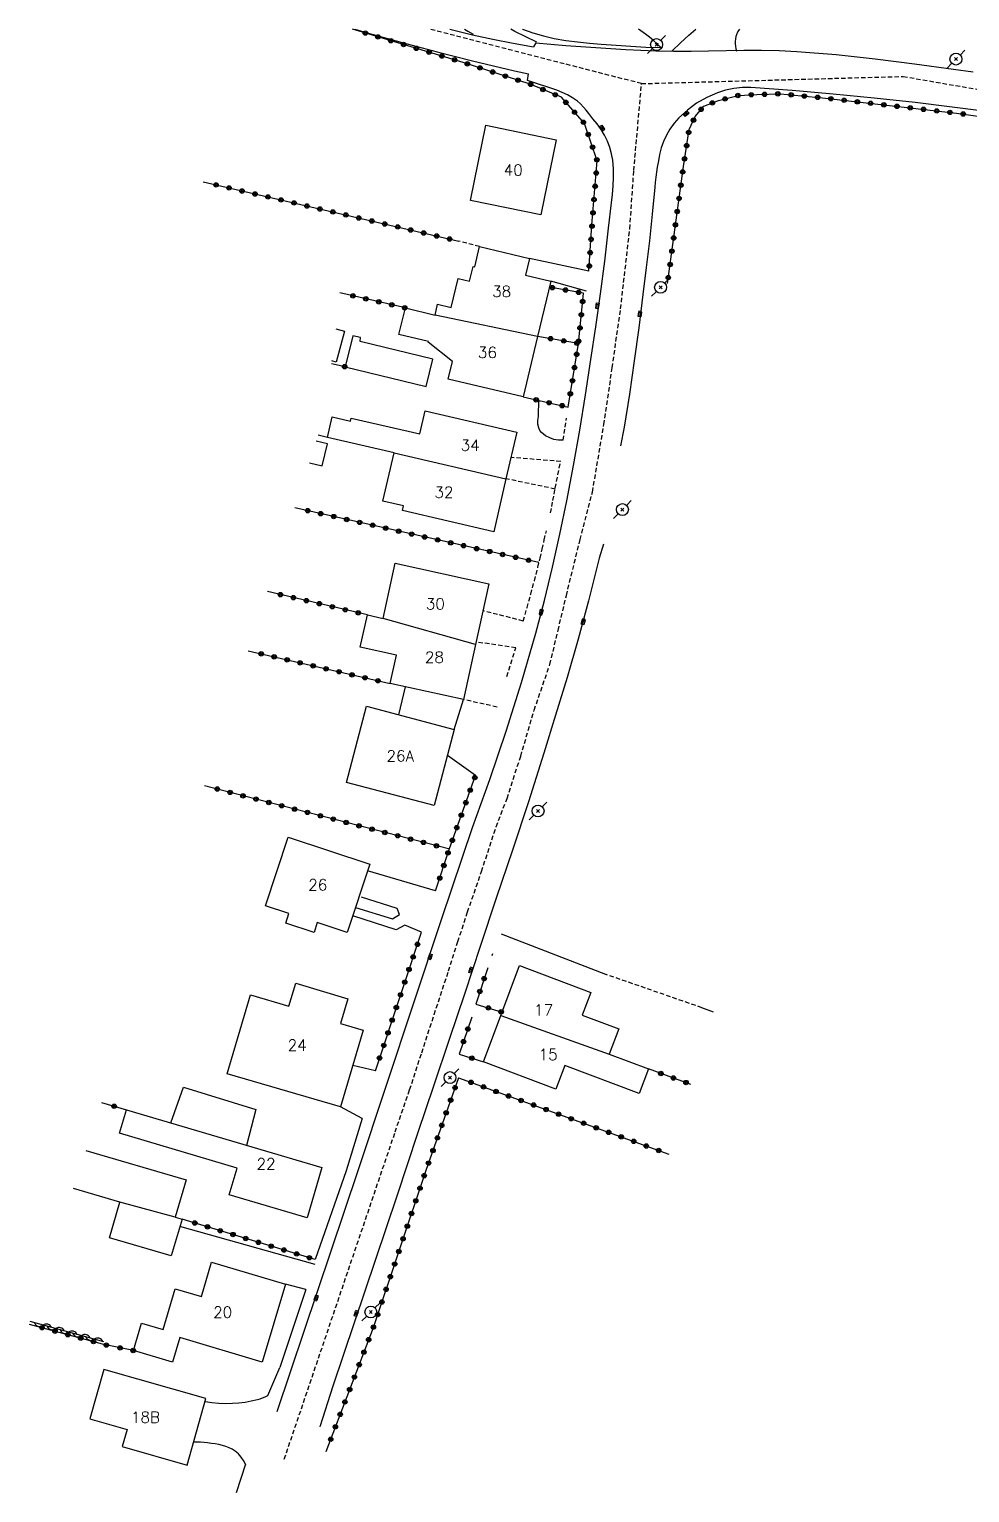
# Model space of a CAD drawing. Header units: millimetres. Extents: x 164000 to 165000, y 151998 to 153000.
# Drawn here: x 164137.1 to 164243, y 152835.3 to 153000 of the extents above; entities that cross this region are included whole.
import ezdxf
from ezdxf.enums import TextEntityAlignment as Align

# ---------------------------------------------------------------- set-up
doc = ezdxf.new("R2010")
doc.units = ezdxf.units.MM
doc.linetypes.add('DASHED', pattern=[0.75, 0.5, -0.25])
doc.layers.get('0').update_dxf_attribs({"linetype": 'CONTINUOUS'})
for name, color, linetype in [('W0001', 6, 'DASHED'), ('W0008', 7, 'CONTINUOUS'), ('W0014', 7, 'CONTINUOUS'), ('W0017', 7, 'CONTINUOUS'), ('W0071', 7, 'CONTINUOUS'), ('W0101', 7, 'CONTINUOUS'), ('W0104', 1, 'CONTINUOUS'), ('W0112', 1, 'DASHED'), ('W0211', 2, 'CONTINUOUS'), ('W0214', 2, 'CONTINUOUS'), ('W0310', 3, 'CONTINUOUS'), ('W0323', 7, 'CONTINUOUS'), ('W0401', 7, 'CONTINUOUS'), ('W0473', 7, 'CONTINUOUS'), ('W0991', 7, 'CONTINUOUS'), ('W1102', 7, 'CONTINUOUS')]:
    doc.layers.add(name, color=color, linetype=linetype)
doc.styles.get("Standard").update_dxf_attribs({"font": 'romans.shx', "width": 0.85})

# ---------------------------------------------------------------- blocks, each defined once
blk = doc.blocks.new('T473')
for p, q in [((-0.166667, 0.166667), (0.166667, -0.166667)), ((-0.166667, -0.166667), (0.166667, 0.166667)), ((0.500001, 0.500001), (1.000002, 1.000002)), ((-1.000002, -1.000002), (-0.500001, -0.500001))]:
    blk.add_line(p, q)
blk.add_ellipse((0, 0), major_axis=(0.471405, 0.471405), ratio=1, start_param=5.4977871438, end_param=11.780972451)
blk = doc.blocks.new('T401')
for p, q in [((-0.3, 0.3), (0, 0.3)), ((-0.3, -0.25), (-0.3, 0.3)), ((-0.3, 0.15), (0, 0.15)), ((-0.3, 0), (0, 0)), ((0, 0.3), (0, -0.25)), ((-0.3, -0.15), (0, -0.15)), ((-0.3, -0.25), (-0.3, -0.3)), ((-0.3, -0.3), (0, -0.3)), ((0, -0.3), (0, -0.25))]:
    blk.add_line(p, q)
blk = doc.blocks.new('t323o')
at = {"color": 0, "linetype": 'Continuous'}
for radius in [0.25, 0.15]:
    blk.add_circle((0, 0), radius, dxfattribs=at)
blk = doc.blocks.new('t310o')
at = {"color": 0, "linetype": 'Continuous'}
for centre, start, end in [((-0.5, 0.38), 216.8699, 323.1304), ((0.5, -0.37), 36.8699, 143.1303)]:
    blk.add_arc(centre, 0.625, start, end, dxfattribs=at)

msp = doc.modelspace()

# ---------------------------------------------------------------- linework, layer by layer
at = {"layer": 'W0001'}
for points in [[(164206.02, 152993.88), (164182.16, 153000)], [(164206.02, 152993.88), (164235.49, 152994.69), (164255.12, 152991.3), (164314.52, 152983.03), (164365.83, 152976.32), (164376.26, 152982.45), (164383.52, 152996.13), (164385.28, 153000)], [(164165.78, 152839.05), (164178.27, 152875.88), (164179.9, 152880.62), (164181.26, 152884.79), (164182.67, 152889.1), (164184.28, 152894), (164185.34, 152897.31), (164186.42, 152900.65), (164188, 152905.21), (164189.64, 152910.23), (164190.88, 152913.43), (164192.41, 152918.18), (164193.93, 152923.37), (164195.7, 152928.51), (164196.62, 152932.34), (164197.55, 152936.26), (164199.1, 152942.55), (164200.49, 152947.91), (164201.78, 152955.5), (164202.72, 152961.9), (164203.66, 152968.53), (164204.7, 152977.54), (164205.15, 152984.09), (164206.02, 152993.88)]]:
    msp.add_lwpolyline(points, dxfattribs=at)
at = {"layer": 'W0008'}
for points in [[(164173.71, 153000), (164175.1, 152999.61), (164179.04, 152998.52), (164183, 152997.47), (164186.97, 152996.45), (164188.54, 152996.06), (164190.12, 152995.69), (164191.7, 152995.34), (164193.28, 152994.99)], [(164184.43, 153000), (164184.71, 152999.93), (164186.99, 152999.39), (164189.27, 152998.9), (164191.56, 152998.45), (164193.87, 152998.04)], [(164209.46, 152997.58), (164210.4, 152998.47), (164211.36, 152999.34), (164212.12, 153000)], [(164217.04, 153000), (164216.87, 152999.74), (164216.74, 152999.48), (164216.66, 152999.2), (164216.6, 152998.91), (164216.57, 152998.63), (164216.57, 152998.35), (164216.59, 152998.08), (164216.64, 152997.81), (164216.71, 152997.55)], [(164194.13, 152998.49), (164193.87, 152998.04)], [(164194.13, 152998.49), (164197.5, 152998.19), (164200.88, 152997.94), (164204.25, 152997.74), (164207.63, 152997.59), (164209.62, 152997.55), (164211.6, 152997.54), (164213.58, 152997.56), (164215.56, 152997.6), (164217.55, 152997.63), (164219.53, 152997.63), (164221.52, 152997.6), (164223.5, 152997.51), (164227.93, 152997.17), (164232.35, 152996.68), (164236.76, 152996.11), (164241.17, 152995.52), (164243.39, 152995.22)], [(164196.47, 152993.16), (164193.18, 152994.22), (164193.28, 152994.99)], [(164186.97, 152910.15), (164188.93, 152915.56), (164190.77, 152921.01), (164192.49, 152926.49), (164194.1, 152932.01), (164195.09, 152935.71), (164195.99, 152939.44), (164196.82, 152943.17), (164197.61, 152946.92), (164198.37, 152950.89), (164199.06, 152954.86), (164199.7, 152958.85), (164200.31, 152962.84), (164200.87, 152966.52), (164201.4, 152970.21), (164201.89, 152973.91), (164202.3, 152977.62), (164202.41, 152978.56), (164202.53, 152979.51), (164202.65, 152980.46), (164202.76, 152981.41), (164202.84, 152982.36), (164202.88, 152983.33), (164202.87, 152984.29), (164202.78, 152985.26), (164202.64, 152985.99), (164202.44, 152986.7), (164202.17, 152987.4), (164201.85, 152988.07), (164201.47, 152988.72), (164201.02, 152989.34), (164200.55, 152989.93), (164200.07, 152990.51), (164199.78, 152990.88), (164199.48, 152991.25), (164199.16, 152991.6), (164198.8, 152991.91), (164198.25, 152992.29), (164197.67, 152992.62), (164197.07, 152992.9), (164196.47, 152993.16)], [(164218.35, 152993.43), (164217.39, 152993.43), (164216.42, 152993.34), (164215.48, 152993.14), (164214.56, 152992.84), (164213.37, 152992.32), (164212.23, 152991.67), (164211.18, 152990.9), (164210.21, 152990.03), (164209.68, 152989.43), (164209.22, 152988.77), (164208.82, 152988.07), (164208.48, 152987.35), (164208.23, 152986.65), (164208.05, 152985.92), (164207.92, 152985.19), (164207.79, 152984.46), (164207.7, 152983.9), (164207.63, 152983.34), (164207.57, 152982.77), (164207.53, 152982.21)], [(164244.56, 152990.79), (164236.84, 152991.76), (164232.23, 152992.26), (164227.61, 152992.7), (164222.98, 152993.09), (164218.35, 152993.43)], [(164207.53, 152982.21), (164207.22, 152979.19), (164206.9, 152976.18), (164206.55, 152973.17), (164206.17, 152970.16), (164205.7, 152966.41), (164205.2, 152962.67), (164204.66, 152958.93), (164204.05, 152955.2), (164203.64, 152953.11)], [(164201.75, 152942.05), (164201.26, 152940.46), (164200.05, 152935.67), (164198.9, 152931.35), (164197.65, 152927.05), (164196.34, 152922.78), (164195.01, 152918.51), (164193.27, 152913.05), (164191.47, 152907.61), (164189.66, 152902.19), (164187.84, 152896.75), (164186.1, 152891.51), (164184.35, 152886.27), (164182.59, 152881.03), (164180.84, 152875.8), (164178.45, 152868.66), (164176.05, 152861.52), (164173.66, 152854.39), (164171.26, 152847.25), (164169.79, 152842.68), (164169.79, 152842.68), (164169.79, 152842.68)], [(164164.96, 152844.43), (164164.96, 152844.43), (164174.1, 152871.55), (164183.52, 152899.91), (164186.97, 152910.15)]]:
    msp.add_lwpolyline(points, dxfattribs=at)
at = {"layer": 'W0014'}
for points in [[(164174.55, 152877.41), (164172.75, 152871.5)], [(164172.75, 152871.5), (164169.25, 152861.52)], [(164168.19, 152858.15), (164165.27, 152849.35)], [(164163.91, 152846.22), (164165.27, 152849.35)], [(164161.42, 152838.47), (164160.37, 152835.27)]]:
    msp.add_lwpolyline(points, dxfattribs=at)
at = {"layer": 'W0017'}
for points in [[(164200.1, 152972.76), (164193.39, 152974.21)], [(164199.83, 152970.51), (164195.79, 152971.66)], [(164197.18, 152953.74), (164196.67, 152953.75), (164196.16, 152953.84), (164195.68, 152954.01), (164195.22, 152954.24), (164194.98, 152954.41), (164194.76, 152954.62), (164194.58, 152954.85), (164194.45, 152955.12), (164194.35, 152955.54), (164194.35, 152955.98), (164194.4, 152956.41), (164194.42, 152956.82), (164194.43, 152957.17), (164194.44, 152957.52), (164194.46, 152957.87), (164194.48, 152958.22)], [(164187.31, 152915.99), (164184.15, 152918.25)], [(164182.83, 152903.02), (164175.17, 152905.27)], [(164173.82, 152901.16), (164177.97, 152899.88), (164178.74, 152900.36), (164178.51, 152901.03), (164174.47, 152902.3)], [(164181.24, 152898.37), (164179.35, 152899.14), (164178.4, 152898.64), (164173.5, 152900.2)], [(164202.01, 152893.6), (164190.23, 152898.13)], [(164176.04, 152882.77), (164173.49, 152883.37)], [(164174.55, 152877.41), (164172.11, 152878.69)], [(164169.27, 152860.97), (164154.01, 152865.22)], [(164168.19, 152858.15), (164165.91, 152858.76)], [(164156.86, 152845.53), (164157.63, 152845.42), (164158.41, 152845.35), (164159.18, 152845.33), (164159.96, 152845.34), (164160.66, 152845.39), (164161.37, 152845.48), (164162.06, 152845.6), (164162.75, 152845.77), (164163.05, 152845.85), (164163.34, 152845.96), (164163.63, 152846.08), (164163.91, 152846.22)], [(164161.42, 152838.47), (164161.2, 152838.89), (164160.93, 152839.28), (164160.61, 152839.64), (164160.25, 152839.96), (164159.92, 152840.17), (164159.56, 152840.34), (164159.19, 152840.47), (164158.82, 152840.59), (164158.41, 152840.7), (164157.99, 152840.78), (164157.57, 152840.83), (164157.15, 152840.88), (164156.75, 152840.92), (164156.36, 152840.95), (164155.96, 152840.97), (164155.57, 152840.98)]]:
    msp.add_lwpolyline(points, dxfattribs=at)
at = {"layer": 'W0071'}
for points in [[(164186.09, 153000), (164186.46, 152999.8), (164187.07, 152999.45)], [(164194.21, 152998.55), (164192.98, 152999.15), (164191.75, 152999.76), (164191.28, 153000)]]:
    msp.add_lwpolyline(points, dxfattribs=at)
at = {"layer": 'W0101'}
for points in [[(164186.74, 152980.74), (164188.47, 152989.19), (164196.4, 152987.57), (164194.67, 152979.12), (164186.74, 152980.74)], [(164184.93, 152921.19), (164182.67, 152912.62), (164172.77, 152915.22), (164175.03, 152923.79), (164184.93, 152921.19)], [(164172.88, 152898.33), (164169.5, 152899.44), (164169.14, 152898.33), (164165.94, 152899.39), (164166.29, 152900.46), (164163.65, 152901.33), (164166.21, 152909.07), (164175.42, 152906.02), (164172.88, 152898.33)], [(164159.36, 152882.44), (164161.97, 152891.31), (164166.31, 152890.03), (164167.07, 152892.61), (164172.94, 152890.88), (164172.11, 152888.07), (164174.65, 152887.32), (164172.11, 152878.69), (164159.36, 152882.44)], [(164159.59, 152868.81), (164160.48, 152871.82), (164147.23, 152875.73), (164148.01, 152878.36), (164170.01, 152871.87), (164168.35, 152866.23), (164159.59, 152868.81)], [(164154.02, 152852.74), (164153.2, 152849.96), (164148.79, 152851.27), (164149.71, 152854.35), (164152.13, 152853.63), (164153.5, 152858.24), (164156.44, 152857.37), (164157.59, 152861.23), (164165.91, 152858.76), (164163.3, 152849.98), (164154.02, 152852.74)], [(164156.96, 152845.88), (164145.46, 152849.16), (164143.86, 152843.57), (164148.07, 152842.37), (164147.53, 152840.47), (164154.83, 152838.39), (164156.96, 152845.88)]]:
    msp.add_lwpolyline(points, close=True, dxfattribs=at)
for points in [[(164182.76, 152967.83), (164183.04, 152969.04), (164184.57, 152968.68), (164185.35, 152971.95), (164186.65, 152971.64), (164187.05, 152973.29), (164187.24, 152973.25), (164187.78, 152975.55), (164193.39, 152974.21), (164192.95, 152972.34), (164195.79, 152971.66), (164194.31, 152965.42)], [(164184.24, 152960.63), (164184.71, 152962.6), (164182, 152964.78), (164182.01, 152964.84), (164178.7, 152965.63), (164179.42, 152968.63), (164182.76, 152967.83)], [(164194.31, 152965.42), (164192.69, 152958.62), (164184.24, 152960.63)], [(164178.14, 152952.32), (164170.65, 152954.06), (164171.18, 152956.36), (164173.23, 152955.89), (164173.31, 152956.24), (164181.05, 152954.45), (164181.65, 152957.05), (164191.97, 152954.66), (164190.75, 152949.4)], [(164179.08, 152945.83), (164179.2, 152946.35), (164176.88, 152946.88), (164178.14, 152952.32)], [(164190.75, 152949.4), (164189.37, 152943.44), (164179.08, 152945.83)], [(164176.92, 152933.69), (164178.28, 152939.89), (164188.81, 152937.58), (164187.31, 152930.74)], [(164177.72, 152926.35), (164178.42, 152929.53), (164174.34, 152930.43), (164175.14, 152934.08), (164176.92, 152933.69)], [(164187.31, 152930.74), (164185.95, 152924.55), (164177.72, 152926.35)], [(164190.18, 152888.99), (164192.29, 152894.6), (164200.3, 152891.59)], [(164200.3, 152891.59), (164199.34, 152889.04), (164203.45, 152887.49), (164202.38, 152884.63)], [(164202.38, 152884.63), (164206.79, 152882.97), (164205.76, 152880.22), (164197.38, 152883.37), (164196.37, 152880.7), (164188.22, 152883.76), (164190.18, 152888.99)]]:
    msp.add_lwpolyline(points, dxfattribs=at)
at = {"layer": 'W0104'}
for points in [[(164171.57, 152966.29), (164172.58, 152966.02), (164171.62, 152962.54), (164171.15, 152962.67)], [(164168.61, 152951.21), (164170.04, 152950.87), (164170.63, 152953.34)], [(164170.63, 152953.34), (164169.39, 152953.63)], [(164179.41, 152925.98), (164178.64, 152922.84)], [(164184.93, 152921.19), (164185.95, 152924.55)], [(164152.99, 152876.89), (164154.42, 152880.92), (164162.56, 152878.4), (164161.53, 152874.37)], [(164143.41, 152873.78), (164154.72, 152870.48), (164153.5, 152866.29), (164154.26, 152866.07), (164153.05, 152861.94), (164146.08, 152863.98), (164147.24, 152867.98), (164142.02, 152869.5)], [(164153.5, 152866.29), (164147.24, 152867.98)]]:
    msp.add_lwpolyline(points, dxfattribs=at)
msp.add_lwpolyline([(164182.5, 152962.86), (164174.34, 152964.86), (164174.37, 152965.3), (164173.49, 152965.51), (164172.64, 152962.01), (164181.75, 152959.79), (164182.5, 152962.86)], close=True, dxfattribs=at)
at = {"layer": 'W0112'}
for points in [[(164187.78, 152975.55), (164185.43, 152976.16)], [(164197.18, 152953.74), (164197.55, 152956.21)], [(164196.92, 152951.35), (164191.3, 152951.8)], [(164195.78, 152945.57), (164195.9, 152946.27), (164196.04, 152946.96), (164196.17, 152947.66), (164196.31, 152948.35), (164196.46, 152949.1), (164196.61, 152949.85), (164196.76, 152950.6), (164196.92, 152951.35)], [(164196.29, 152948.25), (164190.75, 152949.4)], [(164192.7, 152933.39), (164193.13, 152934.9), (164193.55, 152936.41), (164193.95, 152937.92), (164194.34, 152939.44), (164194.6, 152940.46), (164194.84, 152941.49), (164195.07, 152942.52), (164195.3, 152943.55)], [(164192.7, 152933.39), (164188.15, 152934.55)], [(164190.84, 152927.16), (164191.85, 152930.37), (164187.37, 152931.03)], [(164189.75, 152923.71), (164185.95, 152924.55)], [(164212.83, 152889.86), (164202.04, 152893.6)]]:
    msp.add_lwpolyline(points, dxfattribs=at)
at = {"layer": 'W0211'}
msp.add_lwpolyline([(164208.19, 152997.94), (164207.79, 152998.35), (164207.37, 152998.74), (164206.93, 152999.1), (164206.47, 152999.45), (164205.66, 153000)], dxfattribs=at)
at = {"layer": 'W0214'}
msp.add_lwpolyline([(164192.62, 153000), (164192.63, 153000), (164193.79, 152999.6), (164194.98, 152999.26), (164196.17, 152998.97), (164197.49, 152998.74), (164198.82, 152998.57), (164200.15, 152998.45), (164201.48, 152998.33), (164203.15, 152998.2), (164204.83, 152998.09), (164206.51, 152998), (164208.19, 152997.94)], dxfattribs=at)
at = {"layer": 'W0310'}
msp.add_lwpolyline([(164145.45, 152852.26), (164137.15, 152854.53)], dxfattribs=at)
at = {"layer": 'W0323'}
for points in [[(164200.1, 152972.76), (164200.44, 152977.99), (164201.03, 152985.2), (164199.6, 152989.39), (164197, 152992.34), (164193.47, 152993.82), (164185.93, 152996.27), (164173.47, 153000)], [(164208.94, 152971.4), (164210.74, 152984.57), (164211.37, 152988.7), (164212.06, 152990.19), (164213.02, 152991.33), (164214.69, 152991.97), (164216.89, 152992.55), (164219.02, 152992.66), (164221.67, 152992.74), (164226.39, 152992.29), (164241.49, 152990.56), (164260.35, 152987.94), (164284.3, 152984.17), (164300.57, 152982.1), (164315.9, 152980.06)], [(164156.64, 152982.82), (164185.43, 152976.16)], [(164179.42, 152968.63), (164172.05, 152970.34)], [(164197.77, 152957.48), (164198.91, 152964.64), (164199.49, 152970.29), (164195.63, 152970.98)], [(164198.91, 152964.64), (164194.31, 152965.42)], [(164172.64, 152962.01), (164171.11, 152962.35)], [(164192.69, 152958.62), (164197.77, 152957.48)], [(164170.65, 152954.06), (164169.61, 152954.3)], [(164194.47, 152939.97), (164166.96, 152946.14)], [(164175.14, 152934.08), (164163.89, 152936.7)], [(164161.72, 152930.03), (164177.72, 152926.35)], [(164182.83, 152903.02), (164184.34, 152907.68), (164187.31, 152915.99)], [(164184.29, 152907.74), (164156.78, 152914.85)], [(164176.04, 152882.77), (164179.12, 152892.03), (164181.24, 152898.37)], [(164189.25, 152895.93), (164189.17, 152895.69)], [(164188.69, 152894.34), (164187.34, 152890.28)], [(164186.91, 152888.8), (164185.48, 152884.63)], [(164187.34, 152890.28), (164190.32, 152889.36)], [(164214.14, 152889.38), (164212.83, 152889.86)], [(164185.48, 152884.63), (164188.22, 152883.76)], [(164211.58, 152881.24), (164206.79, 152882.97)], [(164185.4, 152881.98), (164181.74, 152871.55), (164175.8, 152853.83), (164170.47, 152839.89), (164170.47, 152839.89)], [(164185.4, 152881.98), (164209.1, 152873.38)], [(164145.18, 152879.2), (164148.01, 152878.36)], [(164169.25, 152861.52), (164154.26, 152866.07)], [(164137.05, 152854.24), (164145.82, 152851.87)], [(164148.79, 152851.27), (164145.82, 152851.87)]]:
    msp.add_lwpolyline(points, dxfattribs=at)
at = {"layer": 'W1102'}
for points in [[(164194.31, 152965.42), (164182.76, 152967.83)], [(164178.14, 152952.32), (164190.75, 152949.4)], [(164187.31, 152930.74), (164176.92, 152933.69)], [(164190.18, 152888.99), (164202.38, 152884.63)]]:
    msp.add_lwpolyline(points, dxfattribs=at)

# ---------------------------------------------------------------- block references
at = {"layer": 'W0310', "rotation": 164.7620334377532}
for p in [(164138.6, 152854.13), (164140.04, 152853.74), (164141.49, 152853.34), (164142.94, 152852.95), (164144.38, 152852.56)]:
    msp.add_blockref('t310o', p, dxfattribs=at)
at = {"layer": 'W0323'}
for p, rotation in [((164174.91, 152999.57), 163.3200843640816), ((164176.34, 152999.14), 163.3200843640816), ((164177.78, 152998.71), 163.3200843640816), ((164179.22, 152998.28), 163.3200843640816), ((164180.65, 152997.85), 163.3200843640816), ((164182.09, 152997.42), 163.3200843640816), ((164183.53, 152996.99), 163.3200843640816), ((164184.96, 152996.56), 163.3200843640816), ((164186.4, 152996.11), 162.0505975881056), ((164187.83, 152995.65), 162.0505975881056), ((164189.25, 152995.19), 162.0505975881056), ((164190.68, 152994.73), 162.0505975881056), ((164192.11, 152994.27), 162.0505975881056), ((164193.53, 152993.8), 157.1663487262939), ((164194.91, 152993.22), 157.1663487262939), ((164196.3, 152992.63), 157.1663487262939), ((164216.88, 152992.55), 14.84543333688358), ((164218.38, 152992.63), 2.862407918779484), ((164219.88, 152992.68), 1.718365338607933), ((164221.37, 152992.73), 1.718365338607933), ((164222.87, 152992.62), 354.5444737488724), ((164224.36, 152992.48), 354.5444737488724), ((164225.86, 152992.34), 354.5444737488724), ((164197.49, 152991.78), 131.4407323910431), ((164198.48, 152990.66), 131.4407323910431), ((164212.73, 152990.99), 50.06360311559421), ((164214, 152991.71), 20.85448940397353), ((164215.43, 152992.16), 14.84543333688358), ((164227.35, 152992.18), 353.4830388068061), ((164228.84, 152992.01), 353.4830388068061), ((164230.33, 152991.84), 353.4830388068061), ((164231.82, 152991.67), 353.4830388068061), ((164233.31, 152991.5), 353.4830388068061), ((164234.8, 152991.33), 353.4830388068061), ((164236.29, 152991.16), 353.4830388068061), ((164237.78, 152990.99), 353.4830388068061), ((164239.27, 152990.81), 353.4830388068061), ((164240.76, 152990.64), 353.4830388068061), ((164199.47, 152989.53), 131.4407323910431), ((164211.87, 152989.77), 65.09521759283025), ((164242.25, 152990.46), 352.0730750523182), ((164200.02, 152988.15), 108.8689918633803), ((164211.33, 152988.39), 81.25384085779042), ((164200.51, 152986.73), 108.8689918633803), ((164211.1, 152986.9), 81.25384085779042), ((164200.99, 152985.31), 108.8689918633803), ((164210.87, 152985.42), 81.25384085779042), ((164158.1, 152982.48), 346.975406007269), ((164200.8, 152982.33), 85.37584687352883), ((164200.92, 152983.82), 85.37584687352883), ((164210.45, 152982.45), 82.242750630865), ((164210.65, 152983.94), 82.242750630865), ((164159.56, 152982.14), 346.975406007269), ((164161.02, 152981.8), 346.975406007269), ((164162.48, 152981.46), 346.975406007269), ((164163.94, 152981.13), 346.975406007269), ((164165.41, 152980.79), 346.975406007269), ((164200.67, 152980.83), 85.37584687352883), ((164210.25, 152980.96), 82.242750630865), ((164166.87, 152980.45), 346.975406007269), ((164168.33, 152980.11), 346.975406007269), ((164169.79, 152979.77), 346.975406007269), ((164171.25, 152979.44), 346.975406007269), ((164172.71, 152979.1), 346.975406007269), ((164200.55, 152979.34), 85.37584687352883), ((164210.04, 152979.48), 82.242750630865), ((164174.17, 152978.76), 346.975406007269), ((164175.64, 152978.42), 346.975406007269), ((164177.1, 152978.08), 346.975406007269), ((164178.56, 152977.75), 346.975406007269), ((164180.02, 152977.41), 346.975406007269), ((164200.44, 152977.84), 86.22454331873259), ((164209.84, 152977.99), 82.242750630865), ((164181.48, 152977.07), 346.975406007269), ((164182.94, 152976.73), 346.975406007269), ((164184.4, 152976.39), 346.975406007269), ((164200.34, 152976.35), 86.22454331873259), ((164209.64, 152976.51), 82.242750630865), ((164200.24, 152974.85), 86.22454331873259), ((164209.44, 152975.02), 82.242750630865), ((164200.14, 152973.35), 86.22454331873259), ((164209.24, 152973.53), 82.242750630865), ((164195.98, 152970.91), 169.9857207745401), ((164209.03, 152972.05), 82.242750630865), ((164173.51, 152970), 166.9596180920913), ((164174.97, 152969.66), 166.9596180920913), ((164176.43, 152969.32), 166.9596180920913), ((164197.46, 152970.65), 169.9857207745401), ((164198.93, 152970.39), 169.9857207745401), ((164199.39, 152969.36), 84.10303502981618), ((164177.89, 152968.98), 166.9596180920913), ((164179.35, 152968.64), 166.9596180920913), ((164199.24, 152967.87), 84.10303502981618), ((164199.09, 152966.38), 84.10303502981618), ((164195.78, 152965.17), 170.38299848453), ((164197.26, 152964.92), 170.38299848453), ((164198.74, 152964.67), 170.38299848453), ((164198.93, 152964.89), 84.10303502981618), ((164198.71, 152963.41), 80.95111164465267), ((164172.58, 152962.02), 167.5707324373319), ((164198.47, 152961.92), 80.95111164465267), ((164198.24, 152960.44), 80.95111164465267), ((164194.15, 152958.29), 347.3154716065276), ((164195.61, 152957.96), 347.3154716065276), ((164197.08, 152957.63), 347.3154716065276), ((164198, 152958.96), 80.95111164465267), ((164168.42, 152945.81), 167.3605959441932), ((164169.88, 152945.48), 167.3605959441932), ((164171.35, 152945.15), 167.3605959441932), ((164172.81, 152944.82), 167.3605959441932), ((164174.27, 152944.49), 167.3605959441932), ((164175.74, 152944.17), 167.3605959441932), ((164177.2, 152943.84), 167.3605959441932), ((164178.66, 152943.51), 167.3605959441932), ((164180.13, 152943.18), 167.3605959441932), ((164181.59, 152942.85), 167.3605959441932), ((164183.06, 152942.52), 167.3605959441932), ((164184.52, 152942.2), 167.3605959441932), ((164185.98, 152941.87), 167.3605959441932), ((164187.45, 152941.54), 167.3605959441932), ((164188.91, 152941.21), 167.3605959441932), ((164190.37, 152940.88), 167.3605959441932), ((164191.84, 152940.56), 167.3605959441932), ((164193.3, 152940.23), 167.3605959441932), ((164165.35, 152936.36), 166.8722628896164), ((164166.81, 152936.02), 166.8722628896164), ((164168.27, 152935.68), 166.8722628896164), ((164169.73, 152935.34), 166.8722628896164), ((164171.19, 152935), 166.8722628896164), ((164172.65, 152934.66), 166.8722628896164), ((164174.11, 152934.32), 166.8722628896164), ((164163.18, 152929.7), 347.0426744266882), ((164164.64, 152929.36), 347.0426744266882), ((164166.1, 152929.02), 347.0426744266882), ((164167.56, 152928.69), 347.0426744266882), ((164169.03, 152928.35), 347.0426744266882), ((164170.49, 152928.01), 347.0426744266882), ((164171.95, 152927.68), 347.0426744266882), ((164173.41, 152927.34), 347.0426744266882), ((164174.87, 152927.01), 347.0426744266882), ((164176.33, 152926.67), 347.0426744266882), ((164187.24, 152915.77), 70.31139093527234), ((164158.23, 152914.48), 165.5042368219508), ((164159.68, 152914.1), 165.5042368219508), ((164161.13, 152913.72), 165.5042368219508), ((164162.59, 152913.35), 165.5042368219508), ((164186.73, 152914.36), 70.31139093527234), ((164164.04, 152912.97), 165.5042368219508), ((164165.49, 152912.6), 165.5042368219508), ((164166.94, 152912.22), 165.5042368219508), ((164168.39, 152911.85), 165.5042368219508), ((164169.85, 152911.47), 165.5042368219508), ((164185.72, 152911.54), 70.31139093527234), ((164186.23, 152912.95), 70.31139093527234), ((164171.3, 152911.1), 165.5042368219508), ((164172.75, 152910.72), 165.5042368219508), ((164174.2, 152910.34), 165.5042368219508), ((164175.66, 152909.97), 165.5042368219508), ((164185.21, 152910.13), 70.31139093527234), ((164177.11, 152909.59), 165.5042368219508), ((164178.56, 152909.22), 165.5042368219508), ((164180.01, 152908.84), 165.5042368219508), ((164181.46, 152908.47), 165.5042368219508), ((164184.71, 152908.71), 70.31139093527234), ((164182.92, 152908.09), 165.5042368219508), ((164184.22, 152907.3), 72.0547501786241), ((164183.75, 152905.87), 72.0547501786241), ((164183.29, 152904.44), 72.0547501786241), ((164180.78, 152897), 71.49316520354935), ((164180.3, 152895.58), 71.49316520354935), ((164179.83, 152894.16), 71.49316520354935), ((164179.35, 152892.74), 71.49316520354935), ((164187.81, 152891.7), 251.565055411369), ((164188.29, 152893.13), 251.565055411369), ((164178.88, 152891.31), 71.61431254845529), ((164177.93, 152888.47), 71.61431254845529), ((164178.4, 152889.89), 71.61431254845529), ((164188.77, 152889.84), 342.9217637117145), ((164190.21, 152889.4), 342.9217637117145), ((164177.46, 152887.04), 71.61431254845529), ((164186.46, 152887.47), 251.0194021234888), ((164176.98, 152885.62), 71.61431254845529), ((164185.97, 152886.05), 251.0194021234888), ((164176.51, 152884.2), 71.61431254845529), ((164186.91, 152884.18), 342.4286447864652), ((164208.2, 152882.46), 160.1083694319926), ((164209.61, 152881.95), 160.1083694319926), ((164185.02, 152880.87), 250.65152771801), ((164186.81, 152881.47), 340.0589174670696), ((164188.22, 152880.95), 340.0589174670696), ((164189.63, 152880.44), 340.0589174670696), ((164211.03, 152881.44), 160.1083694319926), ((164146.62, 152878.77), 343.3549680028685), ((164184.52, 152879.46), 250.65152771801), ((164191.04, 152879.93), 340.0589174670696), ((164192.45, 152879.42), 340.0589174670696), ((164193.86, 152878.91), 340.0589174670696), ((164184.02, 152878.04), 250.65152771801), ((164195.27, 152878.4), 340.0589174670696), ((164196.68, 152877.89), 340.0589174670696), ((164198.09, 152877.37), 340.0589174670696), ((164199.5, 152876.86), 340.0589174670696), ((164183.03, 152875.21), 250.65152771801), ((164183.52, 152876.63), 250.65152771801), ((164200.91, 152876.35), 340.0589174670696), ((164202.32, 152875.84), 340.0589174670696), ((164203.73, 152875.33), 340.0589174670696), ((164182.53, 152873.8), 250.65152771801), ((164205.14, 152874.82), 340.0589174670696), ((164206.55, 152874.3), 340.0589174670696), ((164207.96, 152873.79), 340.0589174670696), ((164182.03, 152872.38), 250.65152771801), ((164181.54, 152870.96), 251.4621862114022), ((164181.07, 152869.54), 251.4621862114022), ((164180.59, 152868.12), 251.4621862114022), ((164155.7, 152865.63), 163.1349572964989), ((164180.11, 152866.7), 251.4621862114022), ((164157.13, 152865.2), 163.1349572964989), ((164158.57, 152864.76), 163.1349572964989), ((164160, 152864.33), 163.1349572964989), ((164161.44, 152863.89), 163.1349572964989), ((164179.16, 152863.85), 251.4621862114022), ((164179.64, 152865.28), 251.4621862114022), ((164162.87, 152863.46), 163.1349572964989), ((164164.31, 152863.02), 163.1349572964989), ((164165.74, 152862.59), 163.1349572964989), ((164167.18, 152862.15), 163.1349572964989), ((164178.68, 152862.43), 251.4621862114022), ((164168.61, 152861.72), 163.1349572964989), ((164178.21, 152861.01), 251.4621862114022), ((164177.73, 152859.59), 251.4621862114022), ((164177.25, 152858.17), 251.4621862114022), ((164176.78, 152856.74), 251.4621862114022), ((164138.5, 152853.84), 344.8816907650944), ((164175.82, 152853.9), 251.4621862114022), ((164176.3, 152855.32), 251.4621862114022), ((164139.95, 152853.45), 344.8816907650944), ((164141.4, 152853.06), 344.8816907650944), ((164142.85, 152852.67), 344.8816907650944), ((164144.29, 152852.28), 344.8816907650944), ((164175.29, 152852.5), 249.0834201845083), ((164145.74, 152851.89), 344.8816907650944), ((164147.29, 152851.57), 168.6651966853747), ((164148.76, 152851.28), 168.6651966853747), ((164174.75, 152851.1), 249.0834201845083), ((164174.22, 152849.69), 249.0834201845083), ((164173.68, 152848.29), 249.0834201845083), ((164173.15, 152846.89), 249.0834201845083), ((164172.08, 152844.09), 249.0834201845083), ((164172.61, 152845.49), 249.0834201845083), ((164171.54, 152842.69), 249.0834201845083), ((164171.01, 152841.29), 249.0834201845083)]:
    msp.add_blockref('t323o', p, dxfattribs=dict(at, rotation=rotation))
at = {"layer": 'W0401'}
for p, rotation in [((164201.72, 152988.97), 33.91310864525124), ((164210.95, 152990.59), 130.6160470653157), ((164201.19, 152968.86), 351.7778840177094), ((164205.67, 152967.96), 172.7037000516909), ((164194.87, 152934.35), 345.2979597549396), ((164199.3, 152933.34), 165.1023961847621), ((164182.35, 152895.56), 341.6293695290774), ((164186.65, 152894.13), 161.6002986501081), ((164169.51, 152857.15), 341.4767899332085), ((164173.73, 152855.48), 161.4419885255255)]:
    msp.add_blockref('T401', p, dxfattribs=dict(at, rotation=rotation))
at = {"layer": 'W0473'}
for p in [(164207.71, 152998.28), (164241.43, 152996.64), (164208.16, 152970.96), (164203.87, 152945.94), (164194.37, 152912.01), (164184.45, 152882), (164175.53, 152855.61)]:
    msp.add_blockref('T473', p, dxfattribs=at)

# ---------------------------------------------------------------- texts
at = {"layer": 'W0991'}
for s, p in [('40', (164191.57, 152984.15)), ('38', (164190.26, 152970.49)), ('36', (164188.66, 152963.63)), ('34', (164186.72, 152953.18)), ('32', (164183.76, 152947.88)), ('30', (164182.8, 152935.32)), ('28', (164182.69, 152929.31)), ('26A', (164178.85, 152918.21)), ('26', (164169.55, 152903.7)), ('17', (164194.99, 152889.62)), ('24', (164167.23, 152885.65)), ('15', (164195.5, 152884.6)), ('22', (164163.73, 152872.29)), ('20', (164158.84, 152855.6)), ('18B', (164150.14, 152843.77))]:
    msp.add_text(s, height=1.25, dxfattribs=at).set_placement(p, align=Align.MIDDLE_CENTER)

doc.saveas('drawing.dxf')
